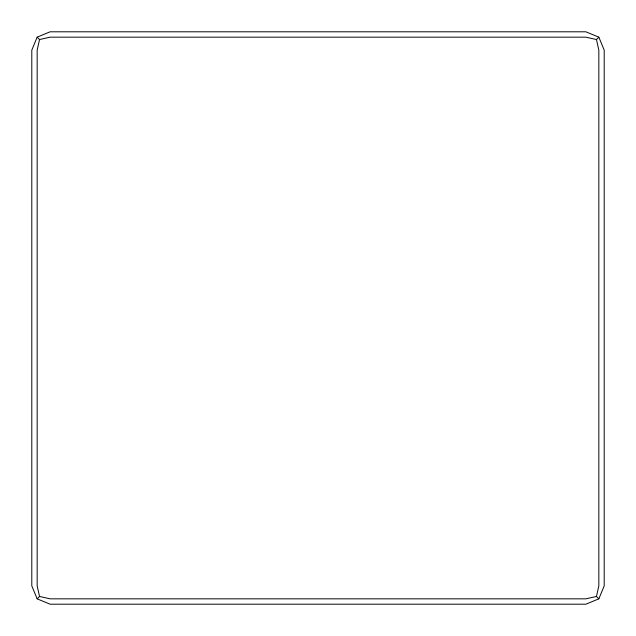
<?xml version="1.0" encoding="UTF-8"?>
<svg xmlns="http://www.w3.org/2000/svg" width="636" height="636" viewBox="0 0 636 636"><rect width="100%" height="100%" fill="white"/><g stroke="black" fill="none" stroke-linecap="round" stroke-linejoin="round"><path stroke-width="0.95" d="M37.166 37.166L39.543 39.543L37.166 50.117L37.166 585.883L39.543 596.457L37.166 598.834L31.8 585.883L31.8 50.117L37.166 37.166L50.117 31.8L585.883 31.8L598.834 37.166L604.2 50.117L604.2 585.883L598.834 598.834L585.883 604.2L50.117 604.2L37.166 598.834M598.834 598.834L596.457 596.457L598.834 585.883L598.834 50.117L596.457 39.543L598.834 37.166M39.543 39.543L50.117 37.166L585.883 37.166L596.457 39.543M596.457 596.457L585.883 598.834L50.117 598.834L39.543 596.457"/></g></svg>
